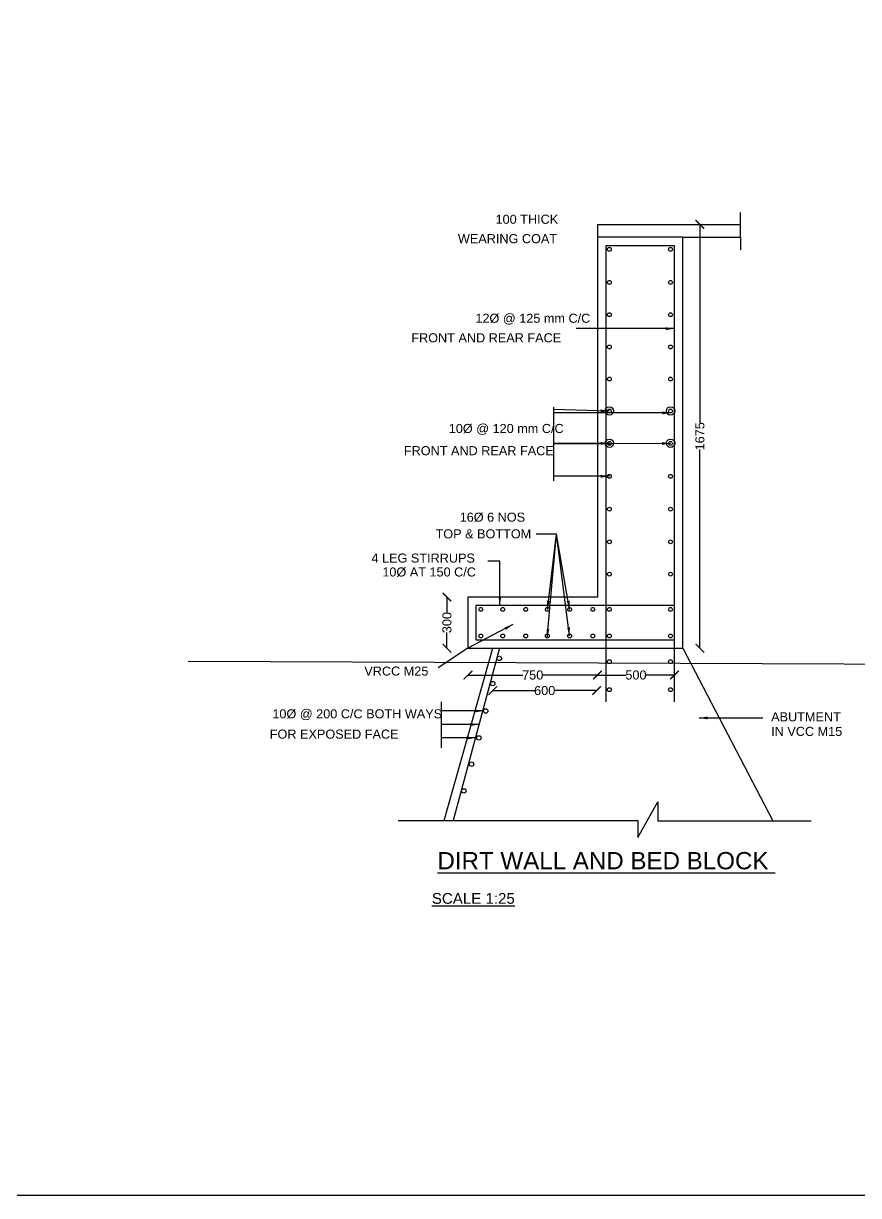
# Model space of a CAD drawing. Header units: millimetres. Extents: x 558 to 42671, y -26516 to 651.
# Drawn here: x 10231 to 19903, y -26516 to -12932 of the extents above; entities that cross this region are included whole.
import ezdxf

# ---------------------------------------------------------------- set-up
doc = ezdxf.new("R2010")
doc.units = ezdxf.units.MM
doc.header["$MEASUREMENT"] = 0
doc.layers.add('DRAWING', color=2, linetype='Continuous')
doc.layers.add('TEXT', color=7, linetype='Continuous')
doc.styles.get("Standard").update_dxf_attribs({"font": 'arial.ttf', "height": 105})
doc.dimstyles.get("Standard").update_dxf_attribs({"dimtxt": 105, "dimasz": 100, "dimexe": 0.18, "dimexo": 0.0625, "dimgap": 0.09, "dimtad": 0, "dimdec": 0, "dimzin": 0, "dimdsep": 46, "dimtxsty": 'Standard', "dimblk": 'ARCHTICK', "dimcen": 0.09, "dimse1": 1, "dimse2": 1, "dimadec": 0, "dimazin": 0, "dimtfac": 1, "dimtdec": 0, "dimtofl": 0, "dimtmove": 0, "dimatfit": 3, "dimfxl": 1, "dimtolj": 1, "dimtzin": 0, "dimarcsym": 0})

# ---------------------------------------------------------------- blocks, each defined once
blk = doc.blocks.new('_ArchTick')
at = {"color": 0, "linetype": 'ByBlock', "const_width": 0.15}
blk.add_lwpolyline([(-0.5, -0.5), (0.5, 0.5)], dxfattribs=at)
blk = doc.blocks.new('*D101')
at = {"layer": 'Defpoints', "color": 0, "transparency": 16777216}
for p in [(17877, -15261), (17870, -20173), (18066, -20173)]:
    blk.add_point(p, dxfattribs=at)
at = {"layer": 'TEXT', "color": 0, "lineweight": -2, "transparency": 16777216}
for p, q in [((18066, -15261), (18066, -17565)), ((18066, -20173), (18066, -17870))]:
    blk.add_line(p, q, dxfattribs=at)
at = {"layer": 'TEXT', "color": 0, "lineweight": -2, "transparency": 16777216, "xscale": 100, "yscale": 100, "zscale": 100}
for p, rotation in [((18066, -15261), 90), ((18066, -20173), 270)]:
    blk.add_blockref('_ArchTick', p, dxfattribs=dict(at, rotation=rotation))
at = {"layer": 'TEXT', "color": 0, "transparency": 16777216, "insert": (18066, -17717), "char_height": 105, "attachment_point": 5, "rotation": 90}
blk.add_mtext('\\A1;1675', dxfattribs=at)
blk = doc.blocks.new('*D102')
at = {"layer": 'Defpoints', "color": 0, "transparency": 16777216}
for p in [(15666, -20664), (16869, -20664), (16869, -20664)]:
    blk.add_point(p, dxfattribs=at)
at = {"layer": 'TEXT', "color": 0, "lineweight": -2, "transparency": 16777216}
for p, q in [((15666, -20664), (16151, -20664)), ((16869, -20664), (16384, -20664))]:
    blk.add_line(p, q, dxfattribs=at)
at = {"layer": 'TEXT', "color": 0, "lineweight": -2, "transparency": 16777216, "xscale": 100, "yscale": 100, "zscale": 100, "rotation": 180}
blk.add_blockref('_ArchTick', (15666, -20664), dxfattribs=at)
at = {"layer": 'TEXT', "color": 0, "lineweight": -2, "transparency": 16777216, "xscale": 100, "yscale": 100, "zscale": 100}
blk.add_blockref('_ArchTick', (16869, -20664), dxfattribs=at)
at = {"layer": 'TEXT', "color": 0, "transparency": 16777216, "insert": (16268, -20664), "char_height": 105, "attachment_point": 5}
blk.add_mtext('\\A1;600', dxfattribs=at)
blk = doc.blocks.new('*D103')
at = {"layer": 'Defpoints', "color": 0, "transparency": 16777216}
for p in [(16879, -20484), (17771, -20484), (17771, -20484)]:
    blk.add_point(p, dxfattribs=at)
at = {"layer": 'TEXT', "color": 0, "lineweight": -2, "transparency": 16777216}
for p, q in [((16879, -20484), (17209, -20484)), ((17771, -20484), (17441, -20484))]:
    blk.add_line(p, q, dxfattribs=at)
at = {"layer": 'TEXT', "color": 0, "lineweight": -2, "transparency": 16777216, "xscale": 100, "yscale": 100, "zscale": 100, "rotation": 180}
blk.add_blockref('_ArchTick', (16879, -20484), dxfattribs=at)
at = {"layer": 'TEXT', "color": 0, "lineweight": -2, "transparency": 16777216, "xscale": 100, "yscale": 100, "zscale": 100}
blk.add_blockref('_ArchTick', (17771, -20484), dxfattribs=at)
at = {"layer": 'TEXT', "color": 0, "transparency": 16777216, "insert": (17325, -20484), "char_height": 105, "attachment_point": 5}
blk.add_mtext('\\A1;500', dxfattribs=at)
blk = doc.blocks.new('*D104')
at = {"layer": 'Defpoints', "color": 0, "transparency": 16777216}
for p in [(16879, -19580), (15380, -20173), (16879, -20484)]:
    blk.add_point(p, dxfattribs=at)
at = {"layer": 'TEXT', "color": 0, "lineweight": -2, "transparency": 16777216}
for p, q in [((15380, -20484), (16014, -20484)), ((16879, -20484), (16245, -20484))]:
    blk.add_line(p, q, dxfattribs=at)
at = {"layer": 'TEXT', "color": 0, "lineweight": -2, "transparency": 16777216, "xscale": 100, "yscale": 100, "zscale": 100, "rotation": 180}
blk.add_blockref('_ArchTick', (15380, -20484), dxfattribs=at)
at = {"layer": 'TEXT', "color": 0, "lineweight": -2, "transparency": 16777216, "xscale": 100, "yscale": 100, "zscale": 100}
blk.add_blockref('_ArchTick', (16879, -20484), dxfattribs=at)
at = {"layer": 'TEXT', "color": 0, "transparency": 16777216, "insert": (16129, -20484), "char_height": 105, "attachment_point": 5}
blk.add_mtext('\\A1;750', dxfattribs=at)
blk = doc.blocks.new('*D112')
at = {"layer": 'Defpoints', "color": 0, "transparency": 16777216}
for p in [(15380, -19580), (15136, -20173), (15380, -20173)]:
    blk.add_point(p, dxfattribs=at)
at = {"layer": 'TEXT', "color": 0, "lineweight": -2, "transparency": 16777216}
for p, q in [((15136, -19580), (15136, -19761)), ((15136, -20173), (15136, -19992))]:
    blk.add_line(p, q, dxfattribs=at)
at = {"layer": 'TEXT', "color": 0, "lineweight": -2, "transparency": 16777216, "xscale": 100, "yscale": 100, "zscale": 100}
for p, rotation in [((15136, -19580), 90), ((15136, -20173), 270)]:
    blk.add_blockref('_ArchTick', p, dxfattribs=dict(at, rotation=rotation))
at = {"layer": 'TEXT', "color": 0, "transparency": 16777216, "insert": (15136, -19876), "char_height": 105, "attachment_point": 5, "rotation": 90}
blk.add_mtext('\\A1;300', dxfattribs=at)

msp = doc.modelspace()

# ---------------------------------------------------------------- linework, layer by layer
at = {"layer": 'DRAWING', "color": 0}
msp.add_lwpolyline([(557.8, 651.1), (42476.3, 651.1), (42476.3, -26515.9), (557.8, -26515.9)], close=True, dxfattribs=at)
for points in [[(18535, -15408.5), (18535, -15124.1)], [(16879.2, -15261.3), (16879.2, -19579.6), (15379.7, -19579.6), (15379.7, -20173.2), (15667.6, -20173.2)], [(16879.2, -15261.3), (18535, -15261.3)], [(15103, -22168.7), (15667.6, -20173.2), (17870, -20173.2), (17870, -15408.5), (18535, -15408.5), (18535, -15554.4)], [(17870, -15408.5), (16879.2, -15408.5)], [(17770.7, -20793.1), (17770.7, -15509.3), (16976, -15509.3), (16976, -20794.2)], [(17770.7, -19676.5), (15472.1, -19676.5), (15472.1, -20077), (17770.7, -20077)], [(15746.1, -20173.2), (15206.8, -22168.7)], [(17870, -20173.2), (18910.6, -22174.4)], [(12137.4, -20324.6), (20688.5, -20358.8)], [(14569.6, -22168.7), (17345.9, -22168.7), (17345.9, -22366.3), (17580.5, -21951.3), (17580.5, -22174.4), (19356.4, -22174.4)]]:
    msp.add_lwpolyline(points, dxfattribs=at)
for centre, radius in [((17017.3, -15550.2), 22.1), ((17726.1, -15550.2), 22.1), ((17017.3, -15933.1), 22.1), ((17726.1, -15933.1), 22.1), ((17017.3, -16307.9), 22.1), ((17726.1, -16307.9), 22.1), ((17017.3, -16681.7), 22.1), ((17726.1, -16681.7), 22.1), ((17017.3, -17053.9), 22.1), ((17726.1, -17053.9), 22.1), ((17017.3, -17424.3), 22.1), ((17726.1, -17424.3), 22.1), ((17017.3, -17799.5), 22.1), ((17726.1, -17799.5), 22.1), ((17017.3, -18180.9), 22.1), ((17726.1, -18180.9), 22.1), ((17017.3, -18561), 22.1), ((17726.1, -18561), 22.1), ((17017.3, -18939.3), 22.1), ((17726.1, -18939.3), 22.1), ((17017.3, -19314.2), 22.1), ((17726.1, -19314.2), 22.1), ((15527.9, -19723.2), 22.1), ((15782.3, -19723.2), 22.1), ((16048.5, -19723.2), 22.1), ((16298.7, -19723.2), 22.1), ((16556.8, -19723.2), 22.1), ((16825.7, -19723.2), 22.1), ((17017.3, -19723.2), 22.1), ((17726.1, -19723.2), 22.1), ((15527.9, -20030.7), 22.1), ((15782.3, -20030.7), 22.1), ((16048.5, -20030.7), 22.1), ((16298.7, -20030.7), 22.1), ((16556.8, -20030.7), 22.1), ((16825.7, -20030.7), 22.1), ((17017.3, -20030.7), 22.1), ((17726.1, -20030.7), 22.1), ((15743.2, -20291.2), 25.7), ((17017.3, -20328.6), 22.1), ((17726.1, -20328.6), 22.1), ((15666.7, -20583), 25.7), ((17017.3, -20653.3), 22.1), ((17726.1, -20653.3), 22.1), ((15585.5, -20900.2), 25.7), ((15505.3, -21212.1), 25.7), ((15421, -21517.1), 25.7), ((15332, -21826.3), 25.7)]:
    msp.add_circle(centre, radius, dxfattribs=at)
at = {"layer": 'TEXT', "color": 0}
for points in [[(16371.3, -17379.8), (16371.3, -18232.8)], [(15070.4, -20793.3), (15070.4, -21327.4)]]:
    msp.add_lwpolyline(points, dxfattribs=at)
for centre in [(17017.5, -17422.2), (17726.4, -17422.2), (17017.5, -17797.4), (17726.4, -17797.4)]:
    msp.add_circle(centre, 48.1, dxfattribs=at)

# ---------------------------------------------------------------- texts
for s, height, p in [('100 THICK', 105, (15699.1, -15254.5)), ('WEARING COAT', 105, (15263, -15478.9)), ('12Ø @ 125 mm C/C', 105, (15465.7, -16401.4)), ('FRONT AND REAR FACE ', 105, (14723.4, -16628)), ('10Ø @ 120 mm C/C', 105, (15157, -17678.8)), ('FRONT AND REAR FACE', 105, (14637.2, -17936.1)), ('16Ø 6 NOS', 105, (15283.2, -18706.5)), ('TOP & BOTTOM', 105, (15004.3, -18900.1)), ('4 LEG STIRRUPS', 105, (14261.6, -19180.5)), ('10Ø AT 150 C/C', 105, (14387.6, -19341.7)), ('VRCC M25', 105, (14178.9, -20490.5)), ('10Ø @ 200 C/C BOTH WAYS', 105, (13113.7, -20985.7)), ('ABUTMENT', 105, (18891.3, -21020.6)), ('FOR EXPOSED FACE', 105, (13083.8, -21220.7)), ('IN VCC M15', 105, (18891.3, -21189.3)), ('%%UDIRT WALL AND BED BLOCK ', 200, (15025.8, -22734.9)), ('%%USCALE 1:25', 125, (14961.2, -23135))]:
    msp.add_text(s, height=height, dxfattribs=at).set_placement(p)

# ---------------------------------------------------------------- dimensions: what is measured, and where the dimension line sits
for base, p1, p2, text, picture, middle in [((18066.1, -20173.2), (17876.9, -15261.3), (17870, -20173.2), '1675', '*D101', (18066.1, -17717.2)), ((15136.3, -20173.2), (15379.7, -19579.6), (15379.7, -20173.2), '300', '*D112', (15136.3, -19876.4))]:
    dim = msp.add_linear_dim(base=base, p1=p1, p2=p2, angle=90, text=text, dimstyle='Standard', dxfattribs=at)
    dim.commit()
    dim.dimension.update_dxf_attribs({"geometry": picture, "text_midpoint": middle})
for base, p1, p2, text, picture, middle in [((16879.2, -20483.8), (15379.7, -20173.2), (16879.2, -19579.6), '750', '*D104', (16129.5, -20483.8)), ((17770.7, -20483.8), (16879.2, -20483.8), (17770.7, -20483.8), '500', '*D103', (17324.9, -20483.8)), ((16869.3, -20663.6), (15665.8, -20663.6), (16869.3, -20663.6), '600', '*D102', (16267.6, -20663.6))]:
    dim = msp.add_linear_dim(base=base, p1=p1, p2=p2, text=text, dimstyle='Standard', dxfattribs=at)
    dim.commit()
    dim.dimension.update_dxf_attribs({"geometry": picture, "text_midpoint": middle})

# ---------------------------------------------------------------- leaders
for points in [[(17770.7, -16469.5), (16631.8, -16469.5)], [(17017.3, -17424.3), (16371.3, -17408.3)], [(17731.7, -17445.6), (16371.3, -17445.6)], [(17017.3, -17799.5), (16371.3, -17799.5)], [(17726.1, -17799.5), (16371.3, -17806.3)], [(17017.3, -18180.9), (16371.3, -18180.9)], [(16556.8, -19723.2), (16404.7, -18851.7), (16169.6, -18851.7)], [(16296.8, -20052.7), (16404.7, -18851.7)], [(16298.7, -19723.2), (16404.7, -18851.7)], [(16556.8, -20030.7), (16404.7, -18851.7)], [(15748.6, -19676.5), (15748.6, -19164.1), (15609.7, -19164.1)], [(15900.5, -19898.4), (15379.7, -20173.2), (15033.5, -20398.3)], [(15559.8, -20900.2), (15070.4, -20900.2)], [(15507.3, -21056.9), (15070.4, -21056.9)], [(18057.2, -20981.3), (18794.1, -20981.3)], [(15465.2, -21212.7), (15070.4, -21212.7)]]:
    msp.add_leader(points, dimstyle='Standard', override={"dimgap": 0.09, "dimtad": 0}, dxfattribs=at)

doc.saveas('drawing.dxf')
